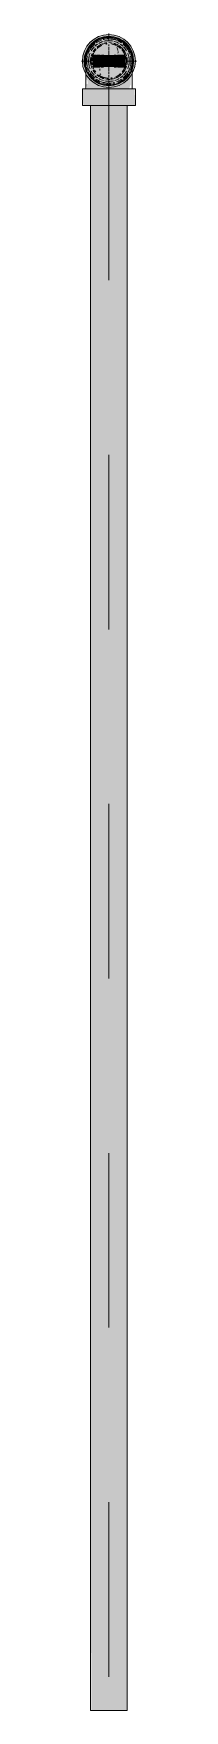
# Model space of a CAD drawing. Header units: millimetres. Extents: x -4000 to 187956, y -58990 to 162485.
# Drawn here: x 114225 to 114275, y 70950 to 72475 of the extents above; entities that cross this region are included whole.
import ezdxf

# ---------------------------------------------------------------- set-up
doc = ezdxf.new("R2010")
doc.units = ezdxf.units.MM
doc.linetypes.add('Dash 1_16_', pattern=[317.5, 158.75, -158.75])
for name, color, linetype, lineweight in [('F-SPRN', 3, 'Continuous', 9), ('P-PIPE', 3, 'Continuous', 9), ('P-PIPE-CNTR', 3, 'Continuous', 9)]:
    doc.layers.add(name, color=color, linetype=linetype, lineweight=lineweight)

# ---------------------------------------------------------------- blocks, each defined once
blk = doc.blocks.new('Sprinkler_Up - DN20-V540-FFS - TANG 1')
at = {"layer": 'F-SPRN', "transparency": 33554534}
for points in [[(-13.5, 0), (-3.9, 0.7), (-1.7, 2.9), (-1.2, 3.5), (-0.6, 4), (0.6, 4), (1.2, 3.5), (1.7, 2.9), (4.6, 0), (22.2, 0), (18, 13.1), (6.9, 21.2), (-6.9, 21.2), (-18, 13.1), (-22.2, 0)], [(0, -16.7), (4.3, -16.1), (12.9, -9.9), (16.1, -4.3), (16.1, 4.3), (11.8, 11.8), (8.3, 14.4), (0, 16.7), (-4.3, 16.1), (-11.8, 11.8), (-16.1, 4.3), (-16.1, -4.3), (-11.8, -11.8), (-8.3, -14.4)], [(0, -15.6), (7.8, -13.5), (13.5, -7.8), (15.1, -4), (15.1, 4), (13.5, 7.8), (7.8, 13.5), (0, 15.6), (-7.8, 13.5), (-11, 11), (-15.1, 4), (-15.1, -4), (-11, -11), (-7.8, -13.5)], [(3.4, -21.2), (6.9, -21.2), (18, -13.1), (22.2, 0), (3.9, -0.7), (1.7, -2.9), (1.2, -3.5), (0.6, -4), (-0.6, -4), (-1.2, -3.5), (-1.7, -2.9), (-4.6, 0), (-22.2, 0), (-18, -13.1), (-6.9, -21.2), (0, -21.2)], [(-10.9, -5.5), (-10.9, 5.4), (-14.5, 5.4), (-14.5, -5.5)], [(-7.7, -5.5), (-7.7, 5.4), (-10.9, 5.4), (-10.9, -5.5)], [(0, -5.5), (0, 5.4), (-7.7, 5.4), (-7.7, -5.5)], [(0, 0), (5.7, 0), (2.9, 4.9), (-2.9, 4.9), (-5.7, 0)], [(2.9, -4.9), (5.7, 0), (-5.7, 0), (-2.9, -4.9)], [(0, 0), (4.6, 0), (0, 4.6), (-4.6, 0)], [(0, -4.6), (4.6, 0), (-4.6, 0)], [(0, -2.6), (1.3, 0), (-1.8, 0)], [(-1.3, 0), (1.8, 0), (0, 2.6)], [(7.7, -5.5), (7.7, 5.4), (0, 5.4), (0, -5.5)], [(10.9, -5.5), (10.9, 5.4), (7.7, 5.4), (7.7, -5.5)], [(14.5, -5.5), (14.5, 5.4), (10.9, 5.4), (10.9, -5.5)]]:
    blk.add_hatch(color=1, dxfattribs=at).paths.add_polyline_path(points)
at = {"layer": 'F-SPRN', "color": 1}
for p, q in [((-11.5, 5.4), (-14.5, 5.4)), ((-14.5, 5.4), (-11.3, 5.4)), ((-14.5, 5.4), (-14.5, 3.7)), ((-14.5, 3.3), (-14.5, 0)), ((-11.5, 5.4), (-11.5, 4)), ((-10.9, 1.9), (-10.9, 3.6)), ((-10.8, 5.4), (-8, 5.4)), ((-8.1, 5.4), (-10.8, 5.4)), ((-8.1, 5.4), (-8.1, 2.8)), ((-8.1, 2.5), (-8.1, 0.7)), ((-7.7, 4.8), (-7.7, 2.7)), ((-7.7, 4.8), (-7.7, 2.7)), ((-7.7, 2.1), (-7.7, 0.5)), ((-7.7, 2.1), (-7.7, 0.5)), ((-6.7, 5.4), (-4.7, 5.4)), ((-5.8, 3.8), (-5.8, 2.2)), ((-2.1, 0), (-2.1, 0)), ((-2.1, 0), (-2.1, -0.1)), ((-1.7, 1.1), (-1.8, 1.1)), ((-1.5, 1.5), (-1.5, 1.4)), ((0, 2.1), (-0.1, 2.1)), ((2.1, 0), (2.1, 0.1)), ((2.1, 0), (2.1, 0)), ((4.7, 5.4), (6.5, 5.4)), ((7.7, 5.4), (10.8, 5.4)), ((7.7, 5.2), (7.7, 2.7)), ((7.7, 5.2), (7.7, 2.7)), ((7.7, 2.3), (7.7, 0.5)), ((7.7, 2.3), (7.7, 0.5)), ((10.8, 5.4), (8.1, 5.4)), ((8.1, 5.4), (8.1, 2.8)), ((8.1, 2.5), (8.1, 0.4)), ((10.9, 5.4), (14.5, 5.4)), ((10.9, 3.6), (10.9, 0.2)), ((14.5, 5.4), (11.5, 5.4)), ((11.5, 5.4), (11.5, 4)), ((11.5, 3), (11.5, 0.2)), ((14.5, 5.4), (14.5, -5.5)), ((-14.5, -1.3), (-14.5, -3.7)), ((-11.1, -5.5), (-14.5, -5.5)), ((-14.5, -5.5), (-11.5, -5.5)), ((-10.9, -2.6), (-10.9, -1.3)), ((-10.8, -5.5), (-8.1, -5.5)), ((-7.8, -5.5), (-10.8, -5.5)), ((-8.1, -4.2), (-8.1, -5.5)), ((-7.7, -2.7), (-7.7, -4)), ((-7.7, -2.7), (-7.7, -4)), ((-7, -5.5), (-5.8, -5.5)), ((-4.8, -5.5), (-7, -5.5)), ((-5.8, -2.3), (-5.8, -3.8)), ((-2.1, -0.3), (-2, -0.4)), ((-2, -0.4), (-2, -0.5)), ((-2, -0.5), (-2, -0.6)), ((-2, -0.6), (-2, -0.7)), ((-2, -0.7), (-1.9, -0.7)), ((-1.9, -0.7), (-1.9, -0.8)), ((-1.9, -0.8), (-1.9, -0.9)), ((-1.9, -0.9), (-1.8, -1)), ((-1.8, -1), (-1.8, -1.1)), ((-1.8, -1), (-1.8, -1)), ((-1.8, -1.1), (-1.7, -1.2)), ((-1.7, -1.2), (-1.6, -1.3)), ((-1.7, -1.2), (-1.7, -1.2)), ((-1.6, -1.3), (-1.6, -1.4)), ((-1.6, -1.4), (-1.5, -1.4)), ((-1.5, -1.4), (-1.4, -1.5)), ((-1.4, -1.5), (-1.3, -1.6)), ((-1.4, -1.5), (-1.4, -1.5)), ((-1.3, -1.6), (-1.3, -1.7)), ((-1.3, -1.7), (-1.2, -1.7)), ((-1.2, -1.7), (-1.1, -1.7)), ((-1.1, -1.7), (-1.1, -1.8)), ((-1.1, -1.8), (-1, -1.8)), ((-1, -1.8), (-0.9, -1.9)), ((-0.9, -1.9), (-0.8, -1.9)), ((-0.8, -1.9), (-0.7, -2)), ((-0.8, -1.9), (-0.8, -1.9)), ((-0.7, -2), (-0.6, -2)), ((-0.6, -2), (-0.5, -2)), ((-0.5, -2), (-0.4, -2)), ((-0.4, -2), (-0.3, -2.1)), ((-0.4, -2), (-0.4, -2)), ((-0.3, -2.1), (-0.2, -2.1)), ((-0.2, -2.1), (-0.1, -2.1)), ((-0.1, -2.1), (0, -2.1)), ((0, -2.1), (0.1, -2.1)), ((0.1, -2.1), (0.2, -2.1)), ((0.1, -2.1), (0.1, -2.1)), ((0.2, -2.1), (0.3, -2.1)), ((0.3, -2.1), (0.4, -2)), ((0.4, -2), (0.5, -2)), ((0.5, -2), (0.6, -2)), ((0.6, -2), (0.7, -2)), ((0.6, -2), (0.6, -2)), ((0.7, -2), (0.8, -1.9)), ((0.8, -1.9), (0.9, -1.9)), ((0.9, -1.9), (1, -1.8)), ((0.9, -1.9), (0.9, -1.9)), ((1, -1.8), (1.1, -1.8)), ((1.1, -1.8), (1.2, -1.7)), ((1.2, -1.7), (1.3, -1.6)), ((1.2, -1.7), (1.2, -1.7)), ((1.3, -1.6), (1.4, -1.6)), ((1.4, -1.5), (1.5, -1.5)), ((1.4, -1.6), (1.4, -1.5)), ((1.5, -1.4), (1.6, -1.3)), ((1.5, -1.5), (1.5, -1.4)), ((1.6, -1.3), (1.7, -1.2)), ((1.6, -1.3), (1.6, -1.3)), ((1.7, -1.1), (1.8, -1.1)), ((1.7, -1.2), (1.7, -1.1)), ((1.8, -1), (1.9, -0.9)), ((1.8, -1.1), (1.8, -1)), ((1.9, -0.8), (2, -0.7)), ((1.9, -0.8), (1.9, -0.8)), ((1.9, -0.9), (1.9, -0.8)), ((2, -0.4), (2.1, -0.3)), ((2, -0.5), (2, -0.4)), ((2, -0.5), (2, -0.5)), ((2, -0.6), (2, -0.5)), ((2, -0.7), (2, -0.6)), ((2.1, -0.1), (2.1, 0)), ((2.1, -0.2), (2.1, -0.1)), ((2.1, -0.3), (2.1, -0.2)), ((7, -5.5), (4.8, -5.5)), ((5.8, -2.2), (5.8, -3.8)), ((5.8, -5.5), (7, -5.5)), ((7.7, -0.5), (7.7, -2.3)), ((7.7, -0.5), (7.7, -2.3)), ((7.7, -2.7), (7.7, -5.4)), ((7.7, -2.7), (7.7, -5.4)), ((10.8, -5.5), (7.7, -5.5)), ((8.1, -0.4), (8.1, -2.5)), ((8.1, -2.8), (8.1, -5.5)), ((8.1, -5.5), (10.8, -5.5)), ((10.9, -0.2), (10.9, -3.6)), ((14.5, -5.5), (10.9, -5.5)), ((11.5, -0.2), (11.5, -3)), ((11.5, -4), (11.5, -5.5)), ((11.5, -5.5), (14.5, -5.5))]:
    blk.add_line(p, q, dxfattribs=at)
at = {"layer": 'F-SPRN', "color": 1, "flags": 128}
for points in [[(-2, 0.5), (-2, 0.5), (-2, 0.4), (-2.1, 0.3), (-2.1, 0.2), (-2.1, 0.1), (-2.1, 0)], [(-1.8, 1.1), (-1.8, 1), (-1.9, 0.9), (-1.9, 0.8), (-1.9, 0.8), (-2, 0.7), (-2, 0.6), (-2, 0.5)], [(-1.5, 1.4), (-1.6, 1.3), (-1.6, 1.3), (-1.7, 1.2), (-1.7, 1.1)], [(-0.6, 2), (-0.7, 2), (-0.8, 1.9), (-0.9, 1.9), (-0.9, 1.9), (-1, 1.8), (-1.1, 1.8), (-1.2, 1.7), (-1.2, 1.7), (-1.3, 1.6), (-1.4, 1.6), (-1.4, 1.5), (-1.5, 1.5)], [(-0.5, 2), (-0.6, 2), (-0.6, 2)], [(-0.1, 2.1), (-0.1, 2.1), (-0.2, 2.1), (-0.3, 2.1), (-0.4, 2), (-0.5, 2)], [(2, 0.5), (2, 0.6), (2, 0.7), (1.9, 0.7), (1.9, 0.8), (1.9, 0.9), (1.8, 1), (1.8, 1), (1.8, 1.1), (1.7, 1.2), (1.7, 1.2), (1.6, 1.3), (1.6, 1.4), (1.5, 1.4), (1.4, 1.5), (1.4, 1.5), (1.3, 1.6), (1.3, 1.7), (1.2, 1.7), (1.1, 1.7), (1.1, 1.8), (1, 1.8), (0.9, 1.9), (0.8, 1.9), (0.8, 1.9), (0.7, 2), (0.6, 2), (0.5, 2), (0.4, 2), (0.4, 2), (0.3, 2.1), (0.2, 2.1), (0.1, 2.1), (0, 2.1)], [(2.1, 0.1), (2.1, 0.2), (2.1, 0.2), (2.1, 0.3), (2, 0.4), (2, 0.5)], [(-2.1, -0.1), (-2.1, -0.2), (-2.1, -0.2), (-2.1, -0.3)]]:
    blk.add_lwpolyline(points, dxfattribs=at)
at = {"layer": 'F-SPRN', "color": 1}
for radius, start, end in [(22.2, 360, 180), (21.9, 126.6942, 143.2701), (21.9, 108.2621, 125.7507), (16.7, 106.5995, 120), (16.7, 106.5995, 120), (21.9, 99.348, 107.901), (16.7, 96.4143, 105), (16.7, 96.4143, 105), (21.9, 90.145, 98.8503), (15.6, 95.5762, 100.6843), (15.6, 95.5762, 100.6843), (16.7, 83.0684, 90), (16.7, 83.0684, 90), (21.9, 72.5583, 89.4624), (15.6, 75.573, 80.5892), (15.6, 75.573, 80.5892), (16.7, 60, 75), (16.7, 60, 75), (21.9, 54.2493, 71.7379), (21.9, 36.7299, 53.3058), (21.9, 165.6773, 179.2615), (21.9, 144.7698, 164.8151), (16.7, 167.6802, 180), (16.7, 167.6802, 180), (16.7, 155.3879, 164.9693), (16.7, 155.3879, 164.9693), (15.6, 166.4265, 180), (15.6, 166.4265, 180), (15.6, 150.9409, 165), (15.6, 159.6139, 165), (16.7, 136.7213, 149.931), (16.7, 136.7213, 149.931), (15.6, 150.9409, 156.3845), (15.6, 138.4214, 150), (15.6, 138.4214, 150), (16.7, 121.4181, 130.5751), (16.7, 121.4181, 130.5751), (15.6, 120.5262, 133.2078), (15.6, 120.5262, 133.2078), (15.6, 114.4363, 119.9813), (15.6, 114.4363, 119.9813), (4.63, 155.7832, 180), (4.63, 155.7832, 180), (4.63, 109.0192, 138.2703), (4.63, 109.0192, 138.2703), (2.56, 109.0192, 168.8278), (2.56, 109.0192, 168.8278), (2.04, 109.0192, 180), (4.63, 17.9592, 90), (4.63, 17.9592, 90), (3.81, 57.0577, 90), (2.56, 14.5599, 90), (2.56, 14.5599, 90), (2.04, 10.4703, 90), (3.81, 16.1605, 43.8358), (15.6, 67.5614, 74.5481), (15.6, 67.5614, 74.5481), (15.6, 60.0187, 65.5637), (15.6, 60.0187, 65.5637), (15.6, 46.7922, 60), (15.6, 46.7922, 60), (16.7, 49.4249, 58.5819), (16.7, 49.4249, 58.5819), (15.6, 30, 41.5786), (15.6, 30, 41.5786), (16.7, 30, 43.2787), (16.7, 30, 43.2787), (15.6, 23.6155, 29.5646), (15.6, 15, 29.5646), (15.6, 15, 20.3861), (16.7, 15, 24.6121), (16.7, 15, 24.6121), (15.6, 360, 13.6618), (15.6, 0, 13.6618), (16.7, 360, 12.3198), (16.7, 0, 12.3198), (21.9, 15.1849, 35.2302), (21.9, 0.7385, 14.3227), (22.2, 180, 360), (21.9, 180.7385, 194.3227), (21.9, 195.1849, 205.2075), (21.9, 207.5667, 215.2302), (21.9, 216.7299, 233.3058), (16.7, 180, 192.3198), (16.7, 180, 192.3198), (16.7, 195.0307, 204.6121), (16.7, 195.0307, 204.6121), (15.6, 181.9082, 193.6618), (15.6, 181.9082, 193.6618), (15.6, 197.3339, 209.5646), (15.6, 197.3339, 209.5646), (16.7, 210.069, 223.2787), (16.7, 210.069, 223.2787), (15.6, 212.5472, 219.5472), (15.6, 212.5472, 219.5472), (16.7, 229.4249, 238.5819), (16.7, 229.4249, 238.5819), (15.6, 233.795, 240), (15.6, 233.795, 240), (16.7, 240, 255), (16.7, 240, 255), (15.6, 240.0187, 254.5481), (15.6, 240.0187, 254.5481), (4.63, 197.9592, 0), (4.63, 197.9592, 360), (15.6, 255, 267.64), (15.6, 255, 267.64), (3.81, 196.1605, 360), (2.56, 191.1677, 270), (2.56, 191.1677, 270), (2.04, 190.4703, 270), (2.04, 270, 0), (2.56, 270, 0), (2.56, 270, 360), (16.7, 286.5995, 300), (16.7, 286.5995, 300), (15.6, 294.4363, 299.9813), (15.6, 294.4363, 299.9813), (15.6, 300, 313.2078), (15.6, 300, 313.2078), (16.7, 301.4181, 310.5751), (16.7, 301.4181, 310.5751), (15.6, 320.4528, 330), (15.6, 320.4528, 330), (16.7, 316.7213, 330), (16.7, 316.7213, 330), (21.9, 306.6942, 323.2701), (15.6, 330.4354, 345), (15.6, 330.4354, 336.3845), (15.6, 339.6139, 345), (15.6, 346.3382, 360), (15.6, 346.3382, 360), (16.7, 335.3879, 345), (16.7, 335.3879, 345), (16.7, 347.6802, 360), (16.7, 347.6802, 360), (21.9, 324.7698, 332.4333), (21.9, 334.7925, 344.8151), (21.9, 345.6773, 359.2615), (21.9, 234.2493, 251.7379), (21.9, 252.5583, 269.4624), (16.7, 263.0684, 270), (16.7, 263.0684, 270), (21.9, 270.145, 278.8503), (15.6, 275.5762, 280.6843), (15.6, 275.5762, 280.6843), (16.7, 276.4143, 285), (16.7, 276.4143, 285), (21.9, 279.348, 287.901), (21.9, 288.2621, 305.7507)]:
    blk.add_arc((0, 0), radius, start, end, dxfattribs=at)
blk = doc.blocks.new('Steel_Transition_Threaded_HoaPhat - Standard-V541-FFS - TANG 1')
at = {"layer": 'P-PIPE', "lineweight": 13, "transparency": 33554534}
h = blk.add_hatch(color=1, dxfattribs=at)
h.paths.add_polyline_path([(114250, 72427.6), (114255.8, 72428.4), (114261.3, 72430.6), (114265.9, 72434.2), (114270.1, 72440.2), (114271.7, 72444.3), (114272.5, 72450.1), (114271.7, 72455.9), (114269.5, 72461.3), (114265.9, 72466), (114261.3, 72469.6), (114255.8, 72471.8), (114250, 72472.6), (114244.2, 72471.8), (114238.8, 72469.6), (114234.1, 72466), (114230.5, 72461.3), (114228.3, 72455.9), (114227.5, 72450.1), (114229.9, 72440.2), (114230.5, 72438.8), (114234.1, 72434.2), (114238.8, 72430.6), (114244.2, 72428.4)])
h.paths.add_polyline_path([(114250, 72430), (114244.8, 72430.7), (114240, 72432.7), (114235.8, 72435.9), (114232.5, 72440.2), (114230.6, 72444.9), (114229.9, 72450.1), (114230.6, 72455.3), (114232.6, 72460.1), (114235.8, 72464.3), (114240, 72467.5), (114244.8, 72469.5), (114250, 72470.2), (114255.2, 72469.5), (114260.1, 72467.5), (114264.2, 72464.3), (114267.4, 72460.1), (114269.4, 72455.3), (114270.1, 72450.1), (114269.4, 72444.9), (114267.4, 72440), (114264.2, 72435.9), (114260.1, 72432.7), (114255.2, 72430.7)])
for points in [[(114250, 72430), (114250, 72433.7), (114241.8, 72435.9), (114235.8, 72441.9), (114233.6, 72450.1), (114235.8, 72458.3), (114241.8, 72464.3), (114250, 72466.5), (114250, 72470.2), (114244.8, 72469.5), (114240, 72467.5), (114235.8, 72464.3), (114232.6, 72460.1), (114230.6, 72455.3), (114229.9, 72450.1), (114230.6, 72444.9), (114232.6, 72440), (114235.8, 72435.9), (114240, 72432.7), (114244.8, 72430.7)], [(114250, 72431.6), (114254.8, 72432.2), (114259.3, 72434.1), (114265.6, 72440.2), (114266, 72440.8), (114267.9, 72445.3), (114268.5, 72450.1), (114267.9, 72454.9), (114266, 72459.3), (114263.1, 72463.2), (114259.3, 72466.1), (114254.8, 72468), (114250, 72468.6), (114245.2, 72468), (114240.8, 72466.1), (114236.9, 72463.2), (114234, 72459.3), (114232.1, 72454.9), (114231.5, 72450.1), (114232.1, 72445.3), (114234.4, 72440.2), (114236.9, 72437), (114240.8, 72434.1), (114245.2, 72432.2)], [(114250, 72430), (114255.2, 72430.7), (114260.1, 72432.7), (114264.2, 72435.9), (114267.5, 72440.2), (114269.4, 72444.9), (114270.1, 72450.1), (114269.4, 72455.3), (114267.4, 72460.1), (114264.2, 72464.3), (114260.1, 72467.5), (114255.2, 72469.5), (114250, 72470.2), (114250, 72466.5), (114258.2, 72464.3), (114264.2, 72458.3), (114266.4, 72450.1), (114264.2, 72441.9), (114258.2, 72435.9), (114250, 72433.7)]]:
    blk.add_hatch(color=1, dxfattribs=at).paths.add_polyline_path(points)
at = {"layer": 'P-PIPE', "color": 20, "lineweight": 13}
for radius, start, end in [(22.5, 90, 270), (22.5, 90, 270), (20.1, 109.6859, 125.0043), (20.1, 100.9975, 105), (18.5, 91.4353, 103.2046), (18.5, 91.4353, 103.2046), (20.1, 90.5246, 98.5089), (22.5, 270, 90), (22.5, 270, 90), (18.5, 78.0986, 90), (18.5, 78.0986, 90), (20.1, 75.0607, 87.9279), (20.1, 54.9957, 75), (20.1, 166.0499, 193.9501), (20.1, 150, 162.7449), (18.5, 166.5939, 180), (18.5, 166.5939, 193.4061), (18.5, 157.6232, 165), (18.5, 157.6232, 165), (20.1, 128.8856, 148.1553), (16.4, 168.5467, 178.9063), (18.5, 136.4297, 150), (18.5, 136.4297, 150), (16.4, 158.0319, 163.506), (16.4, 143.5463, 150), (18.5, 123.4976, 133.2041), (18.5, 123.4976, 133.2041), (16.4, 121.0738, 128.0319), (18.5, 106.819, 120), (18.5, 106.819, 120), (16.4, 115.1607, 120), (16.4, 107.4657, 111.9681), (16.4, 96.2132, 104.6042), (18.5, 60, 75), (18.5, 60, 75), (16.4, 66.9681, 72.9388), (16.4, 50.4733, 56.6389), (18.5, 46.7959, 56.5024), (18.5, 46.7959, 56.5024), (20.1, 31.8447, 51.1144), (16.4, 30, 38.0319), (18.5, 30, 43.5703), (18.5, 30, 43.5703), (18.5, 15, 22.3768), (18.5, 15, 22.3768), (20.1, 17.2551, 30), (18.5, 0, 13.4061), (18.5, 346.5939, 13.4061), (20.1, 346.0499, 13.9501), (20.1, 197.2551, 209.4067), (18.5, 180, 193.4061), (18.5, 195, 202.3768), (18.5, 195, 202.3768), (20.1, 209.4067, 210), (20.1, 211.8447, 231.1144), (16.4, 184.8393, 191.4533), (18.5, 210, 223.5703), (18.5, 210, 223.5703), (16.4, 210.6635, 216.4537), (20.1, 308.8856, 328.1553), (18.5, 316.4297, 330), (18.5, 316.4297, 330), (16.4, 338.0319, 342.8691), (16.4, 0, 8.0319), (16.4, 353.5463, 0), (18.5, 337.6232, 345), (18.5, 337.6232, 345), (20.1, 330, 330.5933), (20.1, 330.5933, 342.7449), (18.5, 346.5939, 0), (18.5, 226.7959, 236.5024), (18.5, 226.7959, 236.5024), (20.1, 234.9957, 255), (16.4, 230.4733, 236.6389), (18.5, 240, 255), (18.5, 240, 255), (16.4, 240, 246.5955), (16.4, 250.3629, 255), (20.1, 255.0607, 267.9279), (18.5, 258.0986, 270), (18.5, 258.0986, 270), (16.4, 264.1652, 268.506), (20.1, 270.5246, 278.5089), (18.5, 271.4353, 283.2046), (18.5, 271.4353, 283.2046), (16.4, 276.2132, 283.9063), (20.1, 280.9975, 285), (16.4, 287.4657, 291.9681), (18.5, 286.819, 300), (18.5, 286.819, 300), (16.4, 293.4045, 300), (20.1, 289.6859, 305.0043), (18.5, 303.4976, 313.2041), (18.5, 303.4976, 313.2041)]:
    blk.add_arc((114250, 72450.1), radius, start, end, dxfattribs=at)
blk = doc.blocks.new('Steel_Elbow_Threaded_HoaPhat - Standard-V542-FFS - TANG 1')
at = {"layer": 'P-PIPE', "lineweight": 13, "transparency": 33554534}
for points in [[(114250, 72426), (114256.2, 72426.8), (114262.1, 72429.2), (114267.1, 72433), (114271.8, 72440.2), (114273.3, 72443.8), (114274.1, 72450.1), (114273.3, 72456.3), (114270.9, 72462.1), (114267.1, 72467.1), (114262.1, 72471), (114256.2, 72473.4), (114250, 72474.2), (114243.8, 72473.4), (114237.9, 72471), (114233, 72467.1), (114229.1, 72462.1), (114226.7, 72456.3), (114225.9, 72450.1), (114228.2, 72440.2), (114229.1, 72438), (114233, 72433), (114237.9, 72429.2), (114243.8, 72426.8)], [(114233, 72409.5), (114250, 72409.5), (114250, 72424.7), (114225.9, 72424.7), (114226.7, 72409.5), (114229.1, 72409.5)], [(114274.1, 72409.5), (114273.3, 72424.7), (114250, 72424.7), (114250, 72409.5), (114273.3, 72409.5)]]:
    blk.add_hatch(color=1, dxfattribs=at).paths.add_polyline_path(points)
h = blk.add_hatch(color=1, dxfattribs=at)
h.paths.add_polyline_path([(114233.1, 72434.9), (114230.5, 72439.5), (114231.4, 72435.6)])
h.paths.add_polyline_path([(114236.4, 72424.7), (114250, 72424.7), (114250, 72428.9), (114242.8, 72430.2), (114244.1, 72428.3), (114236.6, 72433), (114232.6, 72437.1), (114233.8, 72431.9), (114229.6, 72440.2), (114229.1, 72440.2), (114229.4, 72433), (114230.5, 72433.3), (114230.6, 72429.2), (114229.3, 72428.9), (114230.4, 72424.7), (114234, 72424.7)])
h = blk.add_hatch(color=1, dxfattribs=at)
h.paths.add_polyline_path([(114257.2, 72430.2), (114259.7, 72430.2), (114255.9, 72428.3)])
h.paths.add_polyline_path([(114268.3, 72424.7), (114269.7, 72428.5), (114269.9, 72435.9), (114270.2, 72440), (114268.8, 72439.5), (114262.8, 72432.6), (114257.2, 72430.2), (114250, 72428.9), (114250, 72424.7), (114266, 72424.7)])
h.paths.add_polyline_path([(114265.7, 72433.4), (114266.1, 72435.6), (114268.2, 72436.4)])
at = {"layer": 'P-PIPE', "color": 20, "lineweight": 13}
for p, q in [((114238.6, 72467.9), (114239.3, 72468.3)), ((114239.3, 72468.3), (114240, 72468.7)), ((114240, 72468.7), (114240.8, 72469.1)), ((114240.8, 72469.1), (114241.6, 72469.5)), ((114241.6, 72469.5), (114242.3, 72469.8)), ((114242.3, 72469.8), (114243.1, 72470.1)), ((114244.8, 72470.6), (114245.6, 72470.8)), ((114245.6, 72470.8), (114246.4, 72470.9)), ((114248.1, 72471.1), (114248.9, 72471.2)), ((114248.9, 72471.2), (114249.8, 72471.2)), ((114249.8, 72471.2), (114250, 72471.2)), ((114250, 72471.2), (114250.8, 72471.2)), ((114250.8, 72471.2), (114251.7, 72471.2)), ((114251.7, 72471.2), (114252.5, 72471.1)), ((114252.5, 72471.1), (114253.4, 72471)), ((114253.4, 72471), (114254.2, 72470.8)), ((114254.2, 72470.8), (114255, 72470.6)), ((114256.7, 72470.2), (114257.5, 72469.9)), ((114257.5, 72469.9), (114258.2, 72469.6)), ((114258.2, 72469.6), (114259, 72469.2)), ((114259, 72469.2), (114259.8, 72468.8)), ((114261.2, 72468), (114261.9, 72467.5)), ((114229, 72452.6), (114229.1, 72453.5)), ((114229.1, 72453.5), (114229.3, 72454.3)), ((114229.3, 72454.3), (114229.5, 72455.1)), ((114229.5, 72455.1), (114229.7, 72455.9)), ((114229.7, 72455.9), (114229.9, 72456.7)), ((114229.9, 72456.7), (114230.2, 72457.5)), ((114230.2, 72457.5), (114230.5, 72458.3)), ((114230.5, 72458.3), (114230.9, 72459.1)), ((114230.9, 72459.1), (114231.2, 72459.9)), ((114232.1, 72461.3), (114232.5, 72462)), ((114232.5, 72462), (114233, 72462.7)), ((114233, 72462.7), (114233.6, 72463.4)), ((114233.6, 72463.4), (114234.1, 72464)), ((114234.1, 72464), (114234.7, 72464.7)), ((114234.7, 72464.7), (114235.3, 72465.3)), ((114235.3, 72465.3), (114235.9, 72465.8)), ((114235.9, 72465.8), (114236.5, 72466.4)), ((114236.5, 72466.4), (114237.2, 72466.9)), ((114237.2, 72466.9), (114237.9, 72467.4)), ((114237.9, 72467.4), (114238.6, 72467.9)), ((114263.3, 72466.5), (114263.9, 72466)), ((114263.9, 72466), (114264.6, 72465.4)), ((114264.6, 72465.4), (114265.2, 72464.8)), ((114265.2, 72464.8), (114265.8, 72464.2)), ((114265.8, 72464.2), (114266.3, 72463.6)), ((114266.3, 72463.6), (114266.8, 72462.9)), ((114266.8, 72462.9), (114267.3, 72462.2)), ((114267.3, 72462.2), (114267.8, 72461.5)), ((114267.8, 72461.5), (114268.2, 72460.8)), ((114268.2, 72460.8), (114268.7, 72460.1)), ((114268.7, 72460.1), (114269, 72459.3)), ((114269, 72459.3), (114269.4, 72458.5)), ((114269.4, 72458.5), (114269.7, 72457.8)), ((114269.7, 72457.8), (114270, 72457)), ((114270, 72457), (114270.3, 72456.2)), ((114270.3, 72456.2), (114270.5, 72455.3)), ((114270.5, 72455.3), (114270.7, 72454.5)), ((114270.7, 72454.5), (114270.8, 72453.7)), ((114270.8, 72453.7), (114271, 72452.8)), ((114271, 72452.8), (114271.1, 72452)), ((114228.9, 72451.8), (114229, 72452.6)), ((114228.9, 72450.9), (114228.9, 72451.8)), ((114228.9, 72450.1), (114228.9, 72450.9)), ((114228.9, 72450.1), (114228.9, 72450.1)), ((114228.9, 72450), (114228.9, 72450.1)), ((114228.9, 72449.9), (114228.9, 72450)), ((114228.9, 72449.7), (114228.9, 72449.9)), ((114228.9, 72449), (114228.9, 72449.3)), ((114228.9, 72448.7), (114228.9, 72449)), ((114228.9, 72448.4), (114228.9, 72448.7)), ((114228.9, 72447.1), (114228.9, 72447.5)), ((114228.9, 72446.6), (114228.9, 72447.1)), ((114228.9, 72446.1), (114228.9, 72446.6)), ((114228.9, 72444.3), (114228.9, 72444.9)), ((114228.9, 72443.6), (114228.9, 72444.3)), ((114228.9, 72442.9), (114228.9, 72443.6)), ((114228.9, 72442.2), (114228.9, 72442.9)), ((114228.9, 72439), (114228.9, 72439.8)), ((114228.9, 72438.2), (114228.9, 72439)), ((114271.1, 72452), (114271.1, 72451.2)), ((114271.1, 72451.2), (114271.2, 72450.3)), ((114271.2, 72450.3), (114271.2, 72450.1)), ((114271.2, 72450.1), (114271.2, 72450.1)), ((114271.2, 72450.1), (114271.2, 72450)), ((114271.2, 72450), (114271.2, 72449.9)), ((114271.2, 72449.9), (114271.2, 72449.8)), ((114271.2, 72449.8), (114271.2, 72449.6)), ((114271.2, 72449.1), (114271.2, 72448.8)), ((114271.2, 72448.8), (114271.2, 72448.5)), ((114271.2, 72448.5), (114271.2, 72448.1)), ((114271.2, 72447.2), (114271.2, 72446.7)), ((114271.2, 72446.7), (114271.2, 72446.2)), ((114271.2, 72445.1), (114271.2, 72444.4)), ((114271.2, 72444.4), (114271.2, 72443.8)), ((114271.2, 72443.8), (114271.2, 72443.1)), ((114271.2, 72439.2), (114271.2, 72438.4)), ((114225.9, 72424.7), (114225.9, 72409.5)), ((114230.3, 72424.7), (114225.9, 72424.7)), ((114250, 72424.7), (114225.9, 72424.7)), ((114228.9, 72424.7), (114242.8, 72424.7)), ((114230.1, 72424.7), (114231.7, 72424.7)), ((114233, 72424.7), (114230.3, 72424.7)), ((114231.7, 72424.7), (114232.8, 72424.7)), ((114233.8, 72424.7), (114236.4, 72424.7)), ((114237.9, 72424.7), (114234, 72424.7)), ((114236.4, 72424.7), (114242.8, 72424.7)), ((114242.7, 72424.7), (114237.9, 72424.7)), ((114243.7, 72424.7), (114250, 72424.7)), ((114243.7, 72424.7), (114250, 72424.7)), ((114250, 72424.7), (114243.8, 72424.7)), ((114256.2, 72424.7), (114250, 72424.7)), ((114274.1, 72424.7), (114250, 72424.7)), ((114250, 72424.7), (114256.3, 72424.7)), ((114250, 72424.7), (114256.3, 72424.7)), ((114257.2, 72424.7), (114263.6, 72424.7)), ((114257.2, 72424.7), (114271.2, 72424.7)), ((114262.1, 72424.7), (114257.3, 72424.7)), ((114266, 72424.7), (114262.1, 72424.7)), ((114263.6, 72424.7), (114266.2, 72424.7)), ((114268.5, 72424.7), (114267.1, 72424.7)), ((114267.2, 72424.7), (114268.3, 72424.7)), ((114274.1, 72424.7), (114268.5, 72424.7)), ((114274.1, 72409.5), (114274.1, 72424.7)), ((114225.9, 72409.5), (114233, 72409.5)), ((114225.9, 72409.5), (114250, 72409.5)), ((114233.8, 72409.5), (114237.9, 72409.5)), ((114238.2, 72409.5), (114243.8, 72409.5)), ((114243.8, 72409.5), (114250, 72409.5)), ((114250, 72409.5), (114256.2, 72409.5)), ((114250, 72409.5), (114274.1, 72409.5)), ((114256.2, 72409.5), (114261.8, 72409.5)), ((114262.1, 72409.5), (114266.2, 72409.5)), ((114267.1, 72409.5), (114274.1, 72409.5))]:
    blk.add_line(p, q, dxfattribs=at)
at = {"layer": 'P-PIPE', "color": 20, "lineweight": 13, "flags": 128}
for points in [[(114243.1, 72470.1), (114243.9, 72470.3), (114244.8, 72470.6)], [(114246.4, 72470.9), (114247.2, 72471.1), (114248.1, 72471.1)], [(114255, 72470.6), (114255.8, 72470.4), (114256.7, 72470.2)], [(114259.8, 72468.8), (114260.5, 72468.4), (114261.2, 72468)], [(114231.2, 72459.9), (114231.6, 72460.6), (114232.1, 72461.3)], [(114261.9, 72467.5), (114262.6, 72467.1), (114263.3, 72466.5)], [(114228.9, 72449.3), (114228.9, 72449.5), (114228.9, 72449.7)], [(114228.9, 72447.5), (114228.9, 72448), (114228.9, 72448.4)], [(114228.9, 72444.9), (114228.9, 72445.5), (114228.9, 72446.1)], [(114228.9, 72439.8), (114228.9, 72440.6), (114228.9, 72441.4), (114228.9, 72442.2)], [(114228.9, 72424.7), (114228.9, 72425.7), (114228.9, 72426.7), (114228.9, 72427.7), (114228.9, 72428.7), (114228.9, 72429.7), (114228.9, 72430.7), (114228.9, 72431.7), (114228.9, 72432.7), (114228.9, 72433.6), (114228.9, 72434.6), (114228.9, 72435.5), (114228.9, 72436.4), (114228.9, 72437.3), (114228.9, 72438.2)], [(114271.2, 72449.6), (114271.2, 72449.4), (114271.2, 72449.1)], [(114271.2, 72448.1), (114271.2, 72447.7), (114271.2, 72447.2)], [(114271.2, 72446.2), (114271.2, 72445.6), (114271.2, 72445.1)], [(114271.2, 72443.1), (114271.2, 72442.4), (114271.2, 72441.6), (114271.2, 72440.9), (114271.2, 72440.1), (114271.2, 72439.2)], [(114271.2, 72438.4), (114271.2, 72437.5), (114271.2, 72436.6), (114271.2, 72435.7), (114271.2, 72434.8), (114271.2, 72433.9), (114271.2, 72432.9), (114271.2, 72432), (114271.2, 72431), (114271.2, 72430), (114271.2, 72429), (114271.2, 72428), (114271.2, 72427), (114271.2, 72426), (114271.2, 72424.9), (114271.2, 72424.7)]]:
    blk.add_lwpolyline(points, dxfattribs=at)
at = {"layer": 'P-PIPE', "color": 20, "lineweight": 13}
for radius, start, end in [(24.1, 90, 270), (24.1, 90, 270), (21.1, 112.9314, 123.6981), (21.1, 99.9303, 104.963), (21.1, 91.1041, 98.9613), (24.1, 270, 90), (24.1, 270, 90), (21.1, 75.037, 90), (21.1, 54.2198, 67.6765), (21.1, 172.2328, 178.0289), (21.1, 165.7343, 170), (21.1, 154.6252, 164.9545), (21.1, 150.0026, 154.1966), (21.1, 130, 141.5729), (21.1, 38.4271, 50), (21.1, 25.3748, 29.9974), (21.1, 15.0455, 24.7351), (21.1, 10, 14.2657), (21.1, 1.9711, 7.7672), (21.1, 181.9562, 187.2796), (21.1, 195.0335, 203.6422), (21.1, 207.9172, 210), (21.1, 213.7408, 218.4146), (21.1, 321.5854, 326.2592), (21.1, 330, 332.0828), (21.1, 336.3578, 344.9665), (21.1, 345.7465, 350), (21.1, 352.7204, 358.0438), (21.1, 218.9512, 230), (21.1, 234.1976, 239.9895), (21.1, 240.7988, 247.0623), (21.1, 255.0343, 270), (21.1, 270, 275.2662), (21.1, 279.9464, 284.9657), (21.1, 292.3295, 305.8024), (21.1, 310, 321.0488)]:
    blk.add_arc((114250, 72450.1), radius, start, end, dxfattribs=at)

msp = doc.modelspace()

# ---------------------------------------------------------------- hatches: boundary and pattern name
at = {"layer": 'P-PIPE', "transparency": 33554534}
for points in [[(114241.7, 72435.6), (114242.8, 72437.6), (114241.7, 72441.7), (114242.8, 72445.9), (114245.8, 72449), (114257.2, 72454.3), (114258.4, 72458.4), (114257.2, 72462.6), (114255.9, 72464.3), (114250, 72466.8), (114241.7, 72464.6), (114235.5, 72458.4), (114233.3, 72450.1), (114235.5, 72441.7), (114238.2, 72438.3)], [(114250, 72433.4), (114258.4, 72435.6), (114262.9, 72440.2), (114266.1, 72445.8), (114266.1, 72454.4), (114261.8, 72461.9), (114258.4, 72464.6), (114250, 72466.8), (114245.7, 72466.2), (114238.2, 72461.9), (114233.9, 72454.4), (114233.9, 72445.8), (114238.2, 72438.3), (114241.7, 72435.6)], [(114245.7, 70950.1), (114250, 70950.1), (114250, 72409.5), (114233.3, 72409.5), (114233.9, 70950.1), (114241.7, 70950.1)], [(114254.3, 70950.1), (114266.7, 70950.1), (114266.1, 72409.5), (114250, 72409.5), (114250, 70950.1)]]:
    msp.add_hatch(color=1, dxfattribs=at).paths.add_polyline_path(points)

# ---------------------------------------------------------------- linework, layer by layer
at = {"layer": 'P-PIPE', "color": 20, "lineweight": 13}
for p, q in [((114233.3, 72409.5), (114233.3, 70950.1)), ((114237.9, 72409.5), (114233.3, 72409.5)), ((114261.8, 72409.5), (114238.2, 72409.5)), ((114266.7, 72409.5), (114262.1, 72409.5)), ((114266.7, 70950.1), (114266.7, 72409.5)), ((114233.3, 70950.1), (114266.7, 70950.1))]:
    msp.add_line(p, q, dxfattribs=at)
at = {"layer": 'P-PIPE', "color": 1}
for centre, radius, start, end in [((114250, 72450.1), 16.7, 170.1108, 177.203), ((114250, 72450.1), 16.7, 157.579, 164.2722), ((114250, 72458.4), 8.35, 69.0027, 79.2369), ((114250, 72458.4), 8.35, 316.3183, 330), ((114250, 72458.4), 8.35, 20.1285, 29.0413), ((114250, 72458.4), 8.35, 8.0385, 17.9918), ((114250, 72458.4), 8.35, 352.2824, 1.6717), ((114250, 72450.1), 16.7, 46.0317, 57.203), ((114250, 72450.1), 16.7, 39.3092, 45.2846), ((114250, 72450.1), 16.7, 32.3031, 39.2955), ((114250, 72450.1), 16.7, 23.314, 31.0974), ((114250, 72450.1), 16.7, 16.9375, 22.421), ((114250, 72450.1), 16.7, 4.3093, 9.8892), ((114250, 72450.1), 16.7, 182.797, 189.8892), ((114250, 72450.1), 16.7, 190.2154, 195.2487), ((114250, 72441.7), 8.35, 172.0327, 181.5407), ((114250, 72441.7), 8.35, 199.9004, 209.0413), ((114250, 72441.7), 8.35, 131.0366, 150), ((114250, 72441.7), 8.35, 115.6806, 125.5287), ((114250, 72441.7), 8.35, 100.6842, 114.0387), ((114250, 72441.7), 8.35, 90, 100.6842), ((114250, 72458.4), 8.35, 270, 280.6842), ((114250, 72450.1), 16.7, 308.1274, 313.9683), ((114250, 72450.1), 16.7, 328.9026, 336.686), ((114250, 72450.1), 16.7, 337.2636, 343.0625), ((114250, 72450.1), 16.7, 231.8726, 237.203), ((114250, 72441.7), 8.35, 226.6998, 237.8461), ((114250, 72441.7), 8.35, 249.0027, 259.2369), ((114250, 72450.1), 16.7, 264.6626, 273.5288)]:
    msp.add_arc(centre, radius, start, end, dxfattribs=at)
at = {"layer": 'P-PIPE-CNTR', "color": 1, "linetype": 'Dash 1_16_'}
for p, q in [((114250, 72472.6), (114250, 72475.1)), ((114250, 72471.2), (114250, 72472.6)), ((114250, 72468.6), (114250, 72470.2)), ((114250, 72463.6), (114250, 72465.2)), ((114250, 72459.8), (114250, 72462.6)), ((114250, 72455.5), (114250, 72459.1)), ((114250, 72452.6), (114250, 72454.3)), ((114225, 72450.1), (114227.5, 72450.1)), ((114227.8, 72450.1), (114231.5, 72450.1)), ((114231.5, 72450.1), (114233.3, 72450.1)), ((114236.9, 72450.1), (114240.4, 72450.1)), ((114240.4, 72450.1), (114242.3, 72450.1)), ((114245.4, 72450.1), (114247.6, 72450.1)), ((114248.7, 72450.1), (114250, 72450.1)), ((114250, 72450.1), (114250, 72452.1)), ((114250, 72448), (114250, 72450.1)), ((114250, 72450.1), (114251.3, 72450.1)), ((114250, 72445.9), (114250, 72447.5)), ((114250, 72441.1), (114250, 72444.6)), ((114250, 72438.1), (114250, 72440.2)), ((114251.8, 72450.1), (114254.6, 72450.1)), ((114255.7, 72450.1), (114263.5, 72450.1)), ((114266.4, 72450.1), (114268.5, 72450.1)), ((114268.5, 72450.1), (114272.2, 72450.1)), ((114272.5, 72450.1), (114275, 72450.1)), ((114250, 72435), (114250, 72436.5)), ((114250, 72432.2), (114250, 72433.4)), ((114250, 72430), (114250, 72431.6)), ((114250, 72427.6), (114250, 72428.9)), ((114250, 72425.1), (114250, 72427.6)), ((114250, 72409.5), (114250, 70950.1)), ((114250, 72409.5), (114250, 70950.1))]:
    msp.add_line(p, q, dxfattribs=at)
at = {"layer": 'P-PIPE-CNTR', "color": 20, "lineweight": 13}
for p, q in [((114250, 72449.5), (114250, 72450.1)), ((114250, 72447.7), (114250, 72449.2)), ((114250, 72441.4), (114250, 72446)), ((114250, 72438.8), (114250, 72440.7)), ((114250, 72435.7), (114250, 72437.2)), ((114250, 72432.9), (114250, 72434.1)), ((114250, 72430.5), (114250, 72432.2)), ((114250, 72428), (114250, 72429.4)), ((114250, 72426.1), (114250, 72427.9)), ((114250, 72424.7), (114250, 72426.1)), ((114250, 72409.5), (114250, 72424.7))]:
    msp.add_line(p, q, dxfattribs=at)

# ---------------------------------------------------------------- block references
at = {"layer": 'F-SPRN', "color": 1}
msp.add_blockref('Sprinkler_Up - DN20-V540-FFS - TANG 1', (114250, 72450.1), dxfattribs=at)
at = {"layer": 'P-PIPE', "color": 20, "lineweight": 13}
for name in ['Steel_Elbow_Threaded_HoaPhat - Standard-V542-FFS - TANG 1', 'Steel_Transition_Threaded_HoaPhat - Standard-V541-FFS - TANG 1']:
    msp.add_blockref(name, (0, 0), dxfattribs=at)

doc.saveas('drawing.dxf')
